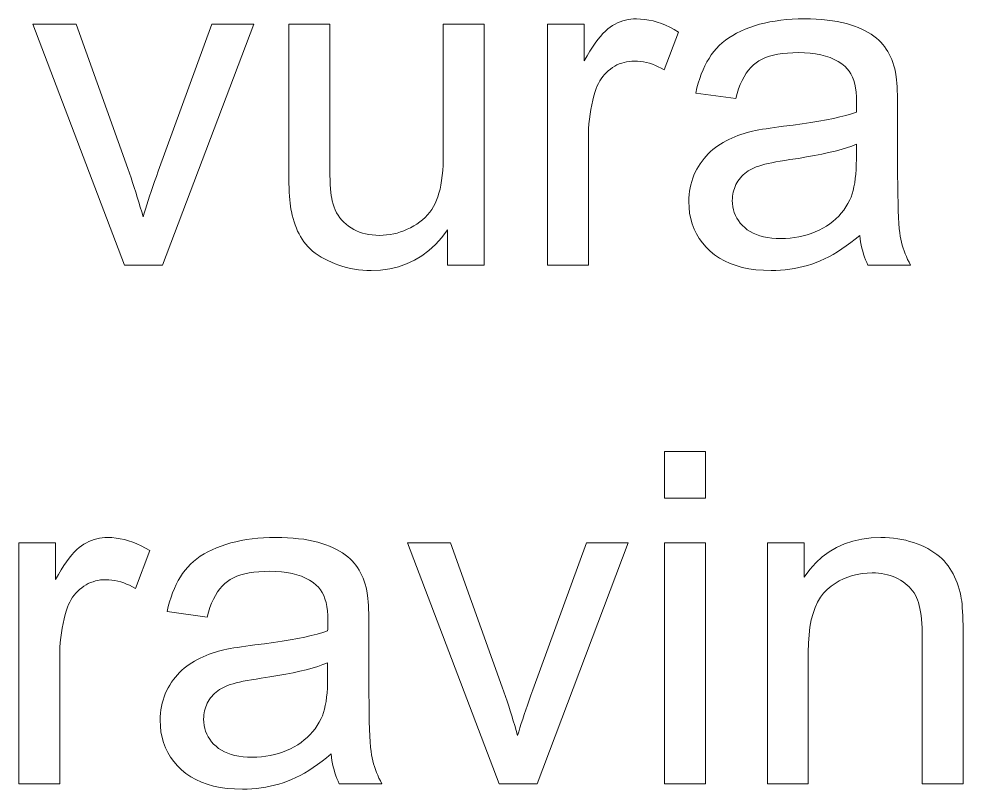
# Model space of a CAD drawing. Extents: x 0 to 297, y 0 to 420.
# Drawn here: x 238.37 to 246.89, y 291.49 to 298.44 of the extents above; entities that cross this region are included whole.
import ezdxf

# ---------------------------------------------------------------- set-up
doc = ezdxf.new("R2010")
doc.units = 0

msp = doc.modelspace()

# ---------------------------------------------------------------- linework, layer by layer
at = {"color": 7, "lineweight": 13}
for points in [[(243.1402, 296.2171), (243.1402, 298.3904), (243.4717, 298.3904), (243.4717, 298.0609), (243.4969, 298.1056), (243.5217, 298.1471), (243.5461, 298.1855), (243.5701, 298.2207), (243.5938, 298.2528), (243.617, 298.2817), (243.6398, 298.3075), (243.6623, 298.3301), (243.6844, 298.3495), (243.7061, 298.3658), (243.7278, 298.3798), (243.7499, 298.3924), (243.7724, 298.4034), (243.7954, 298.413), (243.8188, 298.4211), (243.8427, 298.4277), (243.867, 298.4329), (243.8917, 298.4366), (243.9168, 298.4388), (243.9424, 298.4395), (243.9797, 298.4383), (244.0171, 298.4348), (244.0547, 298.4288), (244.0924, 298.4205), (244.1302, 298.4098), (244.1681, 298.3968), (244.2061, 298.3813), (244.2443, 298.3636), (244.2826, 298.3434), (244.321, 298.3208), (244.1941, 297.9791), (244.1671, 297.9942), (244.1401, 298.0078), (244.1131, 298.0198), (244.0861, 298.0302), (244.0591, 298.0389), (244.032, 298.0461), (244.005, 298.0517), (243.978, 298.0557), (243.951, 298.0581), (243.924, 298.0589), (243.9001, 298.0582), (243.8767, 298.056), (243.8538, 298.0523), (243.8313, 298.0472), (243.8094, 298.0407), (243.7879, 298.0327), (243.767, 298.0233), (243.7465, 298.0124), (243.7265, 298), (243.7071, 297.9862), (243.6884, 297.9711), (243.6708, 297.9549), (243.6543, 297.9376), (243.639, 297.9191), (243.6247, 297.8995), (243.6115, 297.8788), (243.5995, 297.857), (243.5885, 297.834), (243.5787, 297.8099), (243.57, 297.7847), (243.5583, 297.745), (243.5479, 297.7046), (243.5387, 297.6635), (243.5307, 297.6216), (243.5239, 297.579), (243.5184, 297.5356), (243.5141, 297.4916), (243.511, 297.4468), (243.5092, 297.4012), (243.5086, 297.3549), (243.5086, 296.2171)], [(245.9581, 296.4852), (245.9173, 296.4514), (245.8768, 296.4197), (245.8367, 296.39), (245.7968, 296.3624), (245.7573, 296.3369), (245.718, 296.3133), (245.6791, 296.2918), (245.6405, 296.2724), (245.6022, 296.255), (245.5642, 296.2397), (245.526, 296.226), (245.4873, 296.2139), (245.4481, 296.2031), (245.4083, 296.1938), (245.368, 296.1859), (245.3271, 296.1795), (245.2856, 296.1745), (245.2436, 296.1709), (245.2011, 296.1687), (245.158, 296.168), (245.088, 296.1698), (245.0213, 296.175), (244.958, 296.1838), (244.898, 296.196), (244.8413, 296.2118), (244.7879, 296.231), (244.7378, 296.2538), (244.6911, 296.28), (244.6476, 296.3098), (244.6075, 296.343), (244.5709, 296.3789), (244.5382, 296.4169), (244.5094, 296.4567), (244.4844, 296.4985), (244.4632, 296.5423), (244.4459, 296.588), (244.4324, 296.6356), (244.4228, 296.6852), (244.417, 296.7367), (244.4151, 296.7901), (244.4158, 296.8218), (244.418, 296.8529), (244.4217, 296.8834), (244.4267, 296.9134), (244.4333, 296.9428), (244.4413, 296.9717), (244.4507, 297.0001), (244.4616, 297.0278), (244.474, 297.0551), (244.4878, 297.0817), (244.5027, 297.1076), (244.5186, 297.1324), (244.5354, 297.1562), (244.5531, 297.179), (244.5717, 297.2007), (244.5912, 297.2213), (244.6115, 297.2409), (244.6328, 297.2595), (244.655, 297.277), (244.6781, 297.2935), (244.7019, 297.3091), (244.7263, 297.3239), (244.7513, 297.3379), (244.777, 297.3512), (244.8032, 297.3636), (244.83, 297.3753), (244.8574, 297.3862), (244.8853, 297.3963), (244.9139, 297.4057), (244.9431, 297.4143), (244.9659, 297.42), (244.9909, 297.4257), (245.0181, 297.4313), (245.0475, 297.4369), (245.0792, 297.4424), (245.113, 297.4479), (245.1491, 297.4534), (245.1873, 297.4588), (245.2278, 297.4642), (245.2705, 297.4695), (245.3574, 297.4804), (245.4395, 297.4916), (245.517, 297.5033), (245.5898, 297.5154), (245.6578, 297.5278), (245.7211, 297.5407), (245.7798, 297.554), (245.8337, 297.5677), (245.8829, 297.5819), (245.9274, 297.5964), (245.9278, 297.611), (245.9281, 297.6245), (245.9284, 297.6368), (245.9287, 297.6481), (245.9289, 297.6583), (245.9291, 297.6674), (245.9293, 297.6753), (245.9294, 297.6822), (245.9294, 297.6879), (245.9294, 297.6926), (245.9284, 297.7363), (245.9253, 297.7773), (245.92, 297.8157), (245.9128, 297.8514), (245.9034, 297.8844), (245.8919, 297.9148), (245.8783, 297.9425), (245.8627, 297.9676), (245.8449, 297.99), (245.8251, 298.0098), (245.7955, 298.0335), (245.7631, 298.0547), (245.728, 298.0734), (245.6902, 298.0897), (245.6496, 298.1034), (245.6063, 298.1146), (245.5602, 298.1234), (245.5114, 298.1296), (245.4599, 298.1334), (245.4056, 298.1346), (245.3549, 298.1337), (245.3071, 298.131), (245.2619, 298.1264), (245.2194, 298.12), (245.1797, 298.1118), (245.1427, 298.1018), (245.1084, 298.09), (245.0768, 298.0763), (245.048, 298.0608), (245.0219, 298.0435), (244.9978, 298.0239), (244.9749, 298.0015), (244.9534, 297.9763), (244.9331, 297.9482), (244.9142, 297.9174), (244.8965, 297.8838), (244.8801, 297.8474), (244.865, 297.8081), (244.8512, 297.7661), (244.8387, 297.7212), (244.4786, 297.7703), (244.489, 297.8157), (244.5007, 297.8593), (244.5137, 297.9011), (244.528, 297.9411), (244.5435, 297.9793), (244.5603, 298.0158), (244.5784, 298.0504), (244.5977, 298.0833), (244.6183, 298.1145), (244.6402, 298.1438), (244.6637, 298.1716), (244.6893, 298.1981), (244.7168, 298.2232), (244.7463, 298.2471), (244.7778, 298.2697), (244.8114, 298.2909), (244.8469, 298.3108), (244.8845, 298.3294), (244.924, 298.3468), (244.9656, 298.3628), (245.0088, 298.3773), (245.0534, 298.3904), (245.0994, 298.4019), (245.1467, 298.4119), (245.1953, 298.4203), (245.2453, 298.4272), (245.2966, 298.4326), (245.3493, 298.4364), (245.4034, 298.4388), (245.4588, 298.4395), (245.5134, 298.4388), (245.5659, 298.4369), (245.6164, 298.4336), (245.6647, 298.429), (245.711, 298.4231), (245.7552, 298.4159), (245.7973, 298.4074), (245.8373, 298.3976), (245.8752, 298.3865), (245.911, 298.374), (245.9449, 298.3606), (245.9769, 298.3465), (246.0071, 298.3317), (246.0354, 298.3162), (246.062, 298.3001), (246.0866, 298.2833), (246.1094, 298.2658), (246.1304, 298.2477), (246.1495, 298.2288), (246.1668, 298.2093), (246.1827, 298.1889), (246.1976, 298.1675), (246.2115, 298.1451), (246.2245, 298.1216), (246.2364, 298.097), (246.2474, 298.0714), (246.2574, 298.0448), (246.2664, 298.0171), (246.2744, 297.9884), (246.2814, 297.9586), (246.2849, 297.9383), (246.2881, 297.9149), (246.2908, 297.8885), (246.2932, 297.8591), (246.2952, 297.8266), (246.2969, 297.7911), (246.2982, 297.7526), (246.2991, 297.7111), (246.2997, 297.6665), (246.2998, 297.6189), (246.2998, 297.1278), (246.3001, 297.0288), (246.3008, 296.9374), (246.302, 296.8536), (246.3036, 296.7773), (246.3057, 296.7085), (246.3083, 296.6473), (246.3114, 296.5937), (246.3149, 296.5476), (246.3189, 296.509), (246.3234, 296.4781), (246.3285, 296.4509), (246.3346, 296.4241), (246.3416, 296.3974), (246.3496, 296.371), (246.3584, 296.3448), (246.3682, 296.3188), (246.3789, 296.293), (246.3905, 296.2675), (246.403, 296.2422), (246.4165, 296.2171), (246.0318, 296.2171), (246.0207, 296.2404), (246.0105, 296.2645), (246.0011, 296.2894), (245.9925, 296.315), (245.9847, 296.3415), (245.9777, 296.3687), (245.9716, 296.3966), (245.9663, 296.4254), (245.9618, 296.4549)], [(239.3217, 296.2171), (238.4949, 298.3904), (238.8837, 298.3904), (239.3503, 297.0889), (239.3653, 297.0466), (239.3801, 297.0039), (239.3946, 296.9609), (239.4089, 296.9177), (239.423, 296.874), (239.4368, 296.8301), (239.4503, 296.7858), (239.4636, 296.7412), (239.4767, 296.6962), (239.4895, 296.651), (239.4997, 296.686), (239.5107, 296.7225), (239.5224, 296.7604), (239.535, 296.7996), (239.5483, 296.8403), (239.5624, 296.8823), (239.5773, 296.9257), (239.5929, 296.9705), (239.6094, 297.0167), (239.6266, 297.0643), (240.1095, 298.3904), (240.4881, 298.3904), (239.6655, 296.2171)], [(242.2378, 296.2171), (242.2378, 296.5364), (242.1852, 296.4664), (242.129, 296.4038), (242.0691, 296.3485), (242.0056, 296.3006), (241.9385, 296.2601), (241.8677, 296.227), (241.7933, 296.2012), (241.7152, 296.1827), (241.6335, 296.1717), (241.5481, 296.168), (241.5099, 296.1688), (241.4722, 296.171), (241.435, 296.1747), (241.3983, 296.1798), (241.3622, 296.1864), (241.3265, 296.1945), (241.2914, 296.2041), (241.2567, 296.2152), (241.2226, 296.2277), (241.189, 296.2417), (241.1565, 296.2568), (241.1257, 296.2727), (241.0967, 296.2893), (241.0693, 296.3067), (241.0437, 296.3248), (241.0198, 296.3437), (240.9976, 296.3634), (240.9772, 296.3838), (240.9584, 296.405), (240.9414, 296.4269), (240.9257, 296.4497), (240.911, 296.4735), (240.8972, 296.4983), (240.8844, 296.5241), (240.8726, 296.5509), (240.8617, 296.5788), (240.8518, 296.6076), (240.8428, 296.6374), (240.8348, 296.6682), (240.8278, 296.7001), (240.8235, 296.7231), (240.8197, 296.7485), (240.8163, 296.7766), (240.8134, 296.8072), (240.8109, 296.8403), (240.8089, 296.8759), (240.8073, 296.9141), (240.8062, 296.9548), (240.8055, 296.9981), (240.8053, 297.0439), (240.8053, 298.3904), (241.1736, 298.3904), (241.1736, 297.1851), (241.1739, 297.1292), (241.1745, 297.0772), (241.1757, 297.0289), (241.1772, 296.9844), (241.1793, 296.9436), (241.1817, 296.9066), (241.1847, 296.8734), (241.188, 296.8439), (241.1919, 296.8182), (241.1962, 296.7963), (241.2039, 296.7678), (241.2132, 296.7406), (241.224, 296.7147), (241.2364, 296.69), (241.2504, 296.6666), (241.2659, 296.6444), (241.283, 296.6234), (241.3016, 296.6037), (241.3218, 296.5853), (241.3435, 296.5681), (241.3665, 296.5523), (241.3906, 296.5382), (241.4158, 296.5258), (241.442, 296.515), (241.4693, 296.5059), (241.4977, 296.4985), (241.5271, 296.4927), (241.5576, 296.4885), (241.5892, 296.486), (241.6218, 296.4852), (241.6548, 296.4861), (241.6873, 296.4886), (241.7194, 296.4929), (241.7511, 296.4988), (241.7824, 296.5064), (241.8133, 296.5158), (241.8438, 296.5268), (241.8739, 296.5396), (241.9036, 296.554), (241.9329, 296.5701), (241.9611, 296.5877), (241.9876, 296.6066), (242.0124, 296.6266), (242.0355, 296.6479), (242.0569, 296.6704), (242.0766, 296.6942), (242.0947, 296.7191), (242.111, 296.7453), (242.1256, 296.7727), (242.1385, 296.8014), (242.15, 296.832), (242.1602, 296.8652), (242.1693, 296.901), (242.1772, 296.9395), (242.1838, 296.9807), (242.1892, 297.0245), (242.1935, 297.0709), (242.1965, 297.12), (242.1983, 297.1717), (242.1989, 297.226), (242.1989, 298.3904), (242.5672, 298.3904), (242.5672, 296.2171)], [(245.9274, 297.3079), (245.8853, 297.2917), (245.8392, 297.2761), (245.789, 297.261), (245.7349, 297.2463), (245.6767, 297.2321), (245.6145, 297.2185), (245.5484, 297.2053), (245.4782, 297.1926), (245.404, 297.1804), (245.3258, 297.1687), (245.2817, 297.1621), (245.2402, 297.1553), (245.2014, 297.1483), (245.1653, 297.1412), (245.1319, 297.1339), (245.1011, 297.1265), (245.0729, 297.1189), (245.0475, 297.1111), (245.0246, 297.1031), (245.0045, 297.095), (244.9861, 297.0865), (244.9685, 297.0771), (244.9519, 297.0671), (244.9361, 297.0562), (244.9211, 297.0446), (244.907, 297.0323), (244.8938, 297.0192), (244.8814, 297.0053), (244.8698, 296.9907), (244.8592, 296.9753), (244.8495, 296.9594), (244.8408, 296.9431), (244.8331, 296.9265), (244.8264, 296.9095), (244.8208, 296.8922), (244.8162, 296.8745), (244.8126, 296.8565), (244.8101, 296.8381), (244.8085, 296.8194), (244.808, 296.8004), (244.8091, 296.7714), (244.8125, 296.7434), (244.8181, 296.7164), (244.8259, 296.6903), (244.8359, 296.6653), (244.8482, 296.6412), (244.8627, 296.6181), (244.8794, 296.596), (244.8984, 296.5749), (244.9196, 296.5548), (244.9429, 296.5361), (244.9683, 296.5194), (244.9958, 296.5047), (245.0253, 296.4919), (245.0569, 296.4811), (245.0906, 296.4723), (245.1263, 296.4654), (245.1641, 296.4605), (245.204, 296.4576), (245.246, 296.4566), (245.2881, 296.4575), (245.3292, 296.4603), (245.3694, 296.4649), (245.4087, 296.4715), (245.447, 296.4798), (245.4844, 296.4901), (245.5208, 296.5022), (245.5564, 296.5161), (245.5909, 296.532), (245.6245, 296.5497), (245.6568, 296.569), (245.6873, 296.5897), (245.7161, 296.6117), (245.7431, 296.6351), (245.7683, 296.6599), (245.7918, 296.6861), (245.8135, 296.7136), (245.8334, 296.7425), (245.8516, 296.7728), (245.8681, 296.8044), (245.8793, 296.8306), (245.8894, 296.8591), (245.8983, 296.89), (245.906, 296.9233), (245.9126, 296.959), (245.9179, 296.997), (245.9221, 297.0374), (245.925, 297.0801), (245.9268, 297.1253), (245.9274, 297.1728)], [(244.1962, 294.1114), (244.1962, 294.535), (244.5645, 294.535), (244.5645, 294.1114)], [(238.3681, 291.535), (238.3681, 293.7083), (238.6996, 293.7083), (238.6996, 293.3788), (238.7248, 293.4235), (238.7495, 293.465), (238.774, 293.5034), (238.798, 293.5386), (238.8216, 293.5706), (238.8448, 293.5995), (238.8677, 293.6253), (238.8901, 293.6479), (238.9122, 293.6674), (238.9339, 293.6837), (238.9556, 293.6977), (238.9777, 293.7102), (239.0003, 293.7213), (239.0233, 293.7309), (239.0467, 293.739), (239.0705, 293.7456), (239.0948, 293.7507), (239.1195, 293.7544), (239.1447, 293.7567), (239.1702, 293.7574), (239.2076, 293.7562), (239.245, 293.7526), (239.2825, 293.7467), (239.3202, 293.7384), (239.358, 293.7277), (239.3959, 293.7147), (239.434, 293.6992), (239.4721, 293.6814), (239.5104, 293.6612), (239.5488, 293.6387), (239.422, 293.2969), (239.3949, 293.3121), (239.3679, 293.3257), (239.3409, 293.3376), (239.3139, 293.348), (239.2869, 293.3568), (239.2599, 293.364), (239.2329, 293.3696), (239.2059, 293.3736), (239.1788, 293.3759), (239.1518, 293.3767), (239.1279, 293.376), (239.1045, 293.3738), (239.0816, 293.3702), (239.0592, 293.3651), (239.0372, 293.3586), (239.0158, 293.3506), (238.9948, 293.3412), (238.9744, 293.3303), (238.9544, 293.3179), (238.9349, 293.3041), (238.9162, 293.289), (238.8987, 293.2728), (238.8822, 293.2555), (238.8668, 293.237), (238.8525, 293.2174), (238.8394, 293.1967), (238.8273, 293.1748), (238.8164, 293.1519), (238.8065, 293.1277), (238.7978, 293.1025), (238.7861, 293.0629), (238.7757, 293.0225), (238.7665, 292.9814), (238.7585, 292.9395), (238.7518, 292.8969), (238.7462, 292.8535), (238.7419, 292.8094), (238.7389, 292.7646), (238.737, 292.7191), (238.7364, 292.6728), (238.7364, 291.535)], [(241.1859, 291.8031), (241.1452, 291.7693), (241.1047, 291.7376), (241.0645, 291.7079), (241.0247, 291.6803), (240.9851, 291.6547), (240.9459, 291.6312), (240.907, 291.6097), (240.8683, 291.5903), (240.83, 291.5729), (240.792, 291.5575), (240.7539, 291.5439), (240.7152, 291.5317), (240.6759, 291.521), (240.6362, 291.5117), (240.5958, 291.5038), (240.5549, 291.4973), (240.5135, 291.4923), (240.4715, 291.4888), (240.4289, 291.4866), (240.3858, 291.4859), (240.3158, 291.4876), (240.2492, 291.4929), (240.1858, 291.5016), (240.1258, 291.5139), (240.0691, 291.5296), (240.0157, 291.5489), (239.9657, 291.5716), (239.9189, 291.5979), (239.8754, 291.6276), (239.8353, 291.6609), (239.7988, 291.6968), (239.7661, 291.7347), (239.7372, 291.7746), (239.7122, 291.8164), (239.691, 291.8601), (239.6737, 291.9058), (239.6603, 291.9534), (239.6507, 292.003), (239.6449, 292.0545), (239.643, 292.108), (239.6437, 292.1396), (239.6459, 292.1707), (239.6495, 292.2013), (239.6546, 292.2313), (239.6611, 292.2607), (239.6691, 292.2896), (239.6786, 292.3179), (239.6895, 292.3457), (239.7018, 292.3729), (239.7156, 292.3996), (239.7306, 292.4255), (239.7465, 292.4503), (239.7632, 292.4741), (239.7809, 292.4969), (239.7995, 292.5186), (239.819, 292.5392), (239.8394, 292.5588), (239.8607, 292.5774), (239.8828, 292.5949), (239.9059, 292.6114), (239.9297, 292.627), (239.9542, 292.6418), (239.9792, 292.6558), (240.0048, 292.669), (240.031, 292.6815), (240.0578, 292.6932), (240.0852, 292.7041), (240.1132, 292.7142), (240.1418, 292.7236), (240.1709, 292.7321), (240.1937, 292.7379), (240.2187, 292.7435), (240.2459, 292.7491), (240.2754, 292.7547), (240.307, 292.7603), (240.3409, 292.7658), (240.3769, 292.7712), (240.4152, 292.7767), (240.4557, 292.782), (240.4984, 292.7874), (240.5852, 292.7982), (240.6674, 292.8095), (240.7448, 292.8212), (240.8176, 292.8332), (240.8856, 292.8457), (240.949, 292.8586), (241.0076, 292.8719), (241.0615, 292.8856), (241.1107, 292.8997), (241.1552, 292.9143), (241.1556, 292.9289), (241.156, 292.9424), (241.1563, 292.9547), (241.1565, 292.966), (241.1568, 292.9762), (241.157, 292.9852), (241.1571, 292.9932), (241.1572, 293.0001), (241.1573, 293.0058), (241.1573, 293.0104), (241.1562, 293.0541), (241.1531, 293.0952), (241.1479, 293.1335), (241.1406, 293.1693), (241.1312, 293.2023), (241.1197, 293.2327), (241.1061, 293.2604), (241.0905, 293.2855), (241.0728, 293.3079), (241.0529, 293.3276), (241.0233, 293.3513), (240.991, 293.3726), (240.9559, 293.3913), (240.918, 293.4075), (240.8774, 293.4213), (240.8341, 293.4325), (240.7881, 293.4412), (240.7392, 293.4475), (240.6877, 293.4512), (240.6334, 293.4525), (240.5828, 293.4516), (240.5349, 293.4488), (240.4897, 293.4443), (240.4473, 293.4379), (240.4075, 293.4297), (240.3705, 293.4197), (240.3362, 293.4078), (240.3047, 293.3942), (240.2758, 293.3787), (240.2497, 293.3614), (240.2256, 293.3418), (240.2028, 293.3194), (240.1812, 293.2942), (240.161, 293.2661), (240.142, 293.2353), (240.1243, 293.2017), (240.108, 293.1652), (240.0929, 293.126), (240.0791, 293.084), (240.0666, 293.0391), (239.7064, 293.0882), (239.7169, 293.1336), (239.7286, 293.1772), (239.7416, 293.2189), (239.7558, 293.259), (239.7714, 293.2972), (239.7882, 293.3336), (239.8062, 293.3683), (239.8256, 293.4012), (239.8462, 293.4323), (239.8681, 293.4617), (239.8916, 293.4895), (239.9171, 293.5159), (239.9446, 293.5411), (239.9742, 293.565), (240.0057, 293.5875), (240.0392, 293.6088), (240.0748, 293.6287), (240.1123, 293.6473), (240.1519, 293.6646), (240.1934, 293.6806), (240.2367, 293.6952), (240.2813, 293.7083), (240.3272, 293.7198), (240.3745, 293.7297), (240.4231, 293.7382), (240.4731, 293.7451), (240.5245, 293.7505), (240.5772, 293.7543), (240.6312, 293.7566), (240.6866, 293.7574), (240.7412, 293.7567), (240.7938, 293.7548), (240.8442, 293.7515), (240.8926, 293.7469), (240.9388, 293.741), (240.983, 293.7338), (241.0251, 293.7253), (241.0651, 293.7155), (241.103, 293.7043), (241.1389, 293.6919), (241.1727, 293.6785), (241.2048, 293.6643), (241.2349, 293.6496), (241.2633, 293.6341), (241.2898, 293.618), (241.3144, 293.6012), (241.3373, 293.5837), (241.3582, 293.5655), (241.3774, 293.5467), (241.3947, 293.5272), (241.4105, 293.5068), (241.4254, 293.4854), (241.4394, 293.4629), (241.4523, 293.4394), (241.4642, 293.4149), (241.4752, 293.3893), (241.4852, 293.3626), (241.4942, 293.335), (241.5022, 293.3062), (241.5093, 293.2765), (241.5128, 293.2561), (241.5159, 293.2328), (241.5186, 293.2064), (241.521, 293.1769), (241.5231, 293.1445), (241.5247, 293.109), (241.526, 293.0705), (241.5269, 293.029), (241.5275, 292.9844), (241.5277, 292.9368), (241.5277, 292.4456), (241.5279, 292.3467), (241.5286, 292.2553), (241.5298, 292.1714), (241.5314, 292.0952), (241.5336, 292.0264), (241.5361, 291.9652), (241.5392, 291.9116), (241.5427, 291.8654), (241.5467, 291.8269), (241.5512, 291.7959), (241.5564, 291.7688), (241.5625, 291.7419), (241.5695, 291.7153), (241.5774, 291.6888), (241.5863, 291.6627), (241.596, 291.6367), (241.6067, 291.6109), (241.6183, 291.5854), (241.6309, 291.5601), (241.6443, 291.535), (241.2596, 291.535), (241.2486, 291.5583), (241.2383, 291.5824), (241.2289, 291.6073), (241.2203, 291.6329), (241.2125, 291.6593), (241.2056, 291.6865), (241.1994, 291.7145), (241.1941, 291.7433), (241.1896, 291.7728)], [(245.1252, 291.535), (245.1252, 293.7083), (245.4567, 293.7083), (245.4567, 293.3993), (245.5067, 293.4673), (245.561, 293.5282), (245.6195, 293.5819), (245.6823, 293.6284), (245.7494, 293.6678), (245.8207, 293.7001), (245.8962, 293.7252), (245.976, 293.743), (246.0601, 293.7538), (246.1484, 293.7574), (246.1874, 293.7567), (246.2257, 293.7545), (246.2634, 293.751), (246.3005, 293.7461), (246.3369, 293.7397), (246.3727, 293.732), (246.4079, 293.7228), (246.4424, 293.7122), (246.4763, 293.7002), (246.5096, 293.6868), (246.5417, 293.6722), (246.5722, 293.6568), (246.601, 293.6404), (246.6281, 293.6233), (246.6536, 293.6052), (246.6774, 293.5862), (246.6996, 293.5664), (246.7201, 293.5457), (246.739, 293.524), (246.7562, 293.5016), (246.7721, 293.4782), (246.787, 293.454), (246.8009, 293.429), (246.8138, 293.403), (246.8258, 293.3763), (246.8367, 293.3486), (246.8467, 293.3201), (246.8557, 293.2907), (246.8638, 293.2605), (246.8708, 293.2294), (246.8747, 293.2074), (246.8782, 293.1823), (246.8812, 293.1542), (246.8839, 293.123), (246.8861, 293.0887), (246.888, 293.0514), (246.8894, 293.011), (246.8904, 292.9675), (246.8911, 292.9209), (246.8913, 292.8713), (246.8913, 291.535), (246.5229, 291.535), (246.5229, 292.857), (246.5225, 292.9008), (246.5212, 292.9425), (246.519, 292.9818), (246.516, 293.0189), (246.5122, 293.0537), (246.5074, 293.0862), (246.5018, 293.1165), (246.4954, 293.1444), (246.4881, 293.1702), (246.4799, 293.1936), (246.4707, 293.2155), (246.4601, 293.2364), (246.4482, 293.2565), (246.4349, 293.2756), (246.4203, 293.2939), (246.4044, 293.3112), (246.3872, 293.3277), (246.3686, 293.3432), (246.3487, 293.3579), (246.3275, 293.3716), (246.3052, 293.3843), (246.2822, 293.3956), (246.2584, 293.4055), (246.2338, 293.4142), (246.2085, 293.4215), (246.1825, 293.4275), (246.1556, 293.4322), (246.1281, 293.4355), (246.0997, 293.4375), (246.0706, 293.4381), (246.0242, 293.4366), (245.9791, 293.4322), (245.9353, 293.4247), (245.8927, 293.4142), (245.8514, 293.4008), (245.8115, 293.3844), (245.7728, 293.3649), (245.7354, 293.3425), (245.6993, 293.3171), (245.6644, 293.2888), (245.632, 293.2562), (245.6029, 293.2183), (245.5773, 293.175), (245.5551, 293.1263), (245.5363, 293.0724), (245.5209, 293.013), (245.5089, 292.9482), (245.5004, 292.8782), (245.4953, 292.8027), (245.4936, 292.7219), (245.4936, 291.535)], [(242.7023, 291.535), (241.8756, 293.7083), (242.2644, 293.7083), (242.731, 292.4068), (242.746, 292.3644), (242.7607, 292.3218), (242.7753, 292.2788), (242.7896, 292.2355), (242.8036, 292.1919), (242.8174, 292.1479), (242.8309, 292.1037), (242.8442, 292.0591), (242.8573, 292.0141), (242.8701, 291.9688), (242.8803, 292.0039), (242.8913, 292.0404), (242.9031, 292.0782), (242.9156, 292.1175), (242.9289, 292.1581), (242.943, 292.2002), (242.9579, 292.2436), (242.9736, 292.2884), (242.99, 292.3346), (243.0072, 292.3822), (243.4902, 293.7083), (243.8687, 293.7083), (243.0461, 291.535)], [(244.1962, 291.535), (244.1962, 293.7083), (244.5645, 293.7083), (244.5645, 291.535)], [(241.1552, 292.6257), (241.1131, 292.6096), (241.067, 292.594), (241.0169, 292.5788), (240.9627, 292.5642), (240.9046, 292.55), (240.8424, 292.5363), (240.7762, 292.5232), (240.706, 292.5105), (240.6318, 292.4983), (240.5536, 292.4866), (240.5095, 292.4799), (240.4681, 292.4731), (240.4293, 292.4662), (240.3932, 292.4591), (240.3597, 292.4518), (240.3289, 292.4443), (240.3008, 292.4367), (240.2753, 292.429), (240.2525, 292.421), (240.2323, 292.4129), (240.2139, 292.4043), (240.1964, 292.395), (240.1797, 292.3849), (240.1639, 292.3741), (240.1489, 292.3625), (240.1348, 292.3502), (240.1216, 292.3371), (240.1092, 292.3232), (240.0977, 292.3086), (240.087, 292.2932), (240.0773, 292.2773), (240.0686, 292.261), (240.0609, 292.2444), (240.0543, 292.2274), (240.0486, 292.2101), (240.0441, 292.1924), (240.0405, 292.1744), (240.0379, 292.156), (240.0364, 292.1373), (240.0359, 292.1182), (240.037, 292.0892), (240.0403, 292.0612), (240.0459, 292.0342), (240.0537, 292.0082), (240.0638, 291.9832), (240.076, 291.9591), (240.0905, 291.936), (240.1072, 291.9139), (240.1262, 291.8928), (240.1474, 291.8727), (240.1707, 291.854), (240.1961, 291.8373), (240.2236, 291.8226), (240.2531, 291.8098), (240.2848, 291.799), (240.3184, 291.7902), (240.3542, 291.7833), (240.392, 291.7784), (240.4319, 291.7754), (240.4738, 291.7744), (240.5159, 291.7754), (240.557, 291.7782), (240.5972, 291.7828), (240.6365, 291.7893), (240.6749, 291.7977), (240.7122, 291.808), (240.7487, 291.8201), (240.7842, 291.834), (240.8188, 291.8499), (240.8524, 291.8676), (240.8846, 291.8868), (240.9151, 291.9075), (240.9439, 291.9296), (240.9709, 291.953), (240.9961, 291.9778), (241.0196, 292.004), (241.0413, 292.0315), (241.0613, 292.0604), (241.0795, 292.0907), (241.0959, 292.1223), (241.1072, 292.1485), (241.1172, 292.177), (241.1262, 292.2079), (241.1339, 292.2412), (241.1404, 292.2768), (241.1457, 292.3148), (241.1499, 292.3552), (241.1529, 292.398), (241.1546, 292.4431), (241.1552, 292.4907)]]:
    msp.add_lwpolyline(points, close=True, dxfattribs=at)

doc.saveas('drawing.dxf')
